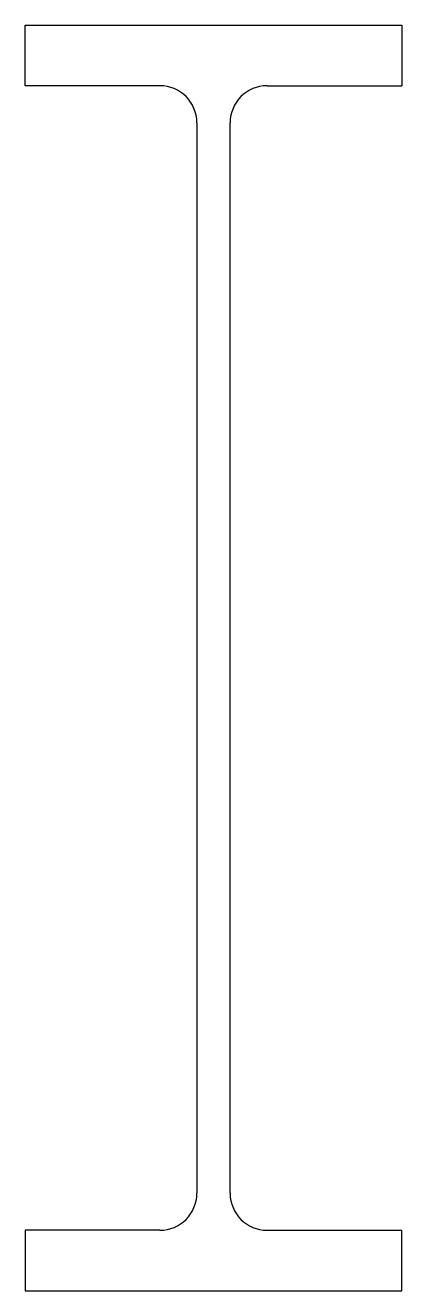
# Model space of a CAD drawing. Extents: x 0 to 305, y 0 to 1026.
import ezdxf

# ---------------------------------------------------------------- set-up
doc = ezdxf.new("R2010")
doc.units = 0
doc.header["$LTSCALE"] = 10
doc.header["$MEASUREMENT"] = 0
doc.layers.get('0').update_dxf_attribs({"linetype": 'CONTINUOUS'})

msp = doc.modelspace()

# ---------------------------------------------------------------- linework, layer by layer
for p, q in [((0, 1026), (305, 1026)), ((0, 977), (0, 1026)), ((305, 1026), (305, 977)), ((109.05, 977), (0, 977)), ((195.95, 977), (305, 977)), ((139.05, 947), (139.05, 79)), ((165.95, 79), (165.95, 947)), ((109.05, 49), (0, 49)), ((0, 49), (0, 0)), ((195.95, 49), (305, 49)), ((305, 0), (305, 49)), ((0, 0), (305, 0))]:
    msp.add_line(p, q)
for centre, start, end in [((109.05, 947), 0, 90), ((195.95, 947), 90, 180), ((109.05, 79), 270, 0), ((195.95, 79), 180, 270)]:
    msp.add_arc(centre, 30, start, end)

doc.saveas('drawing.dxf')
